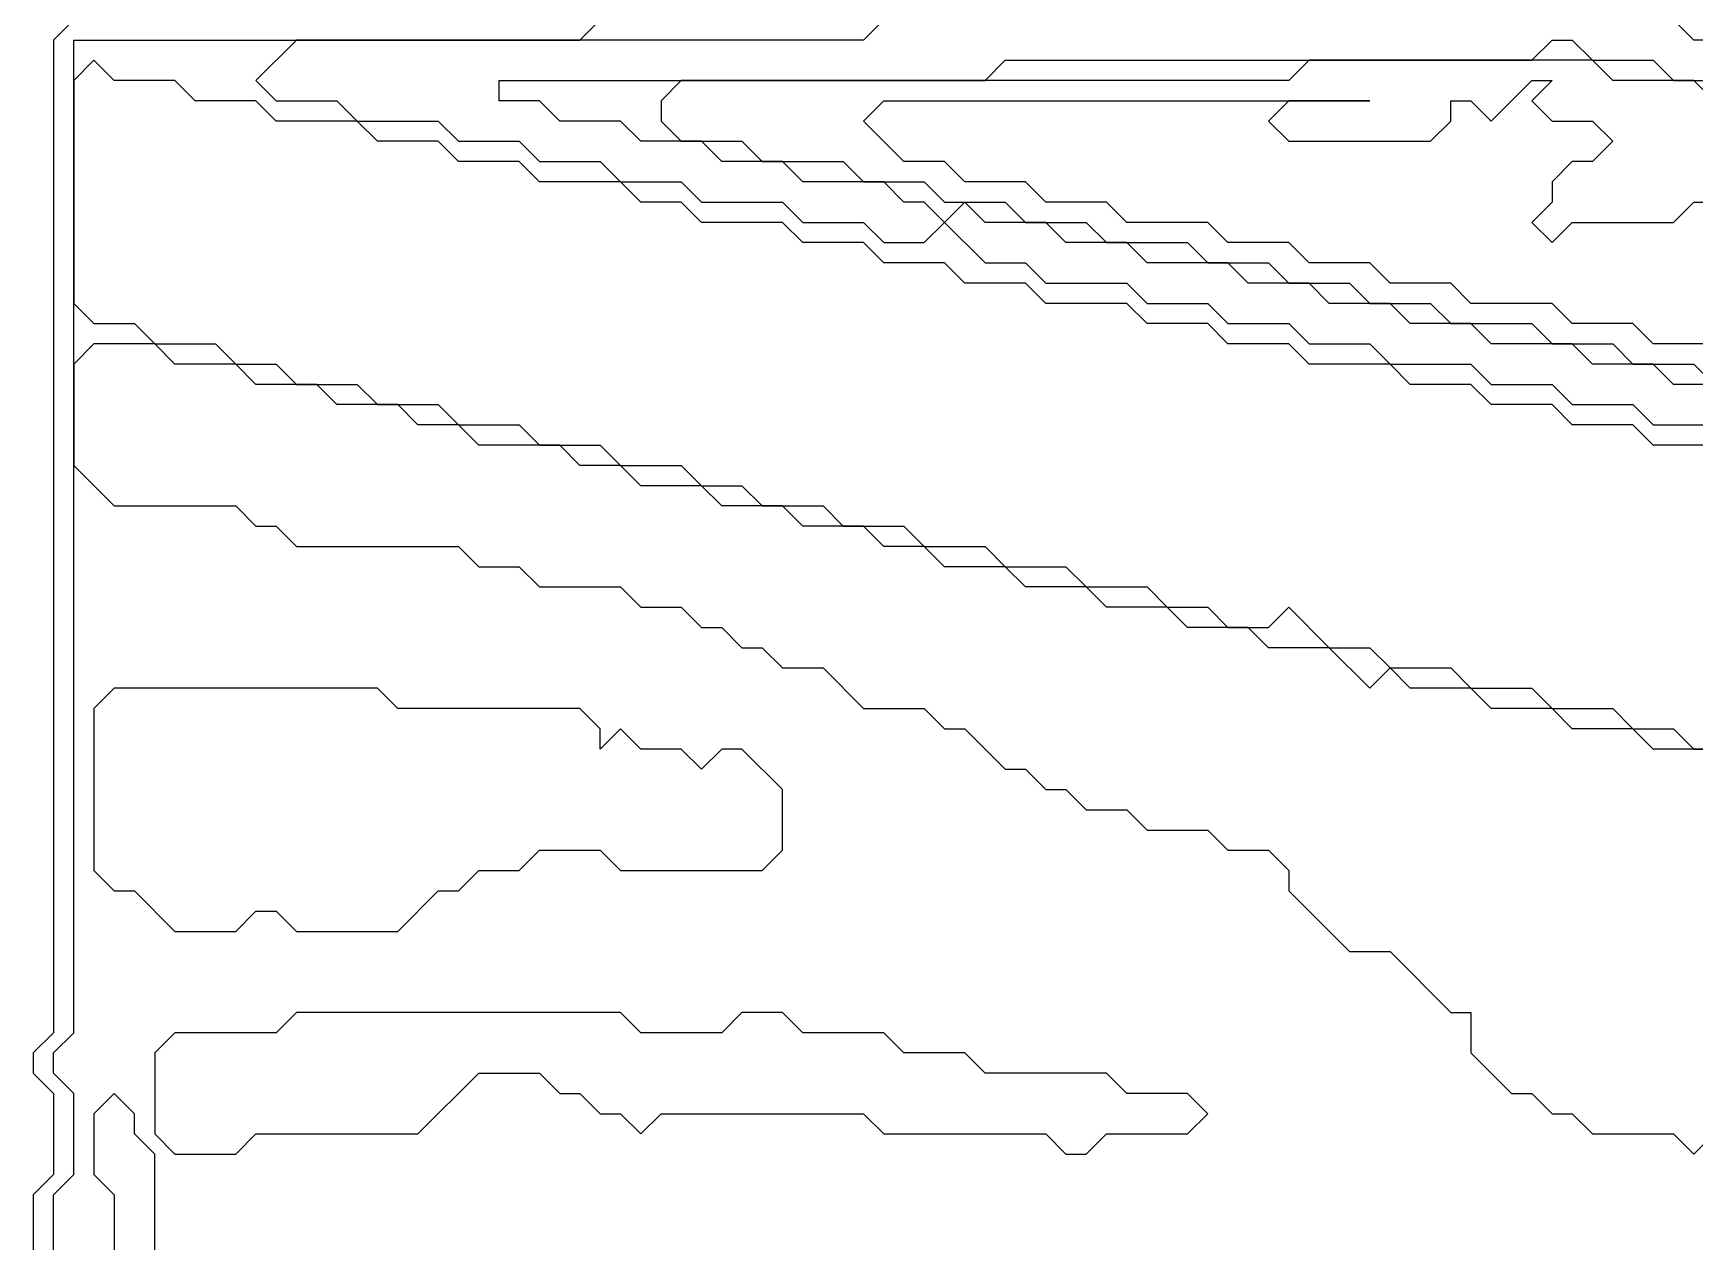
# Model space of a CAD drawing. Extents: x 1.99 to 8.01, y 0.51 to 9.28.
# Drawn here: x 2.279 to 4.693, y 4.564 to 6.319 of the extents above; entities that cross this region are included whole.
import ezdxf

# ---------------------------------------------------------------- set-up
doc = ezdxf.new("R2010")
doc.units = 0
doc.layers.get('0').update_dxf_attribs({"linetype": 'CONTINUOUS'})

msp = doc.modelspace()

# ---------------------------------------------------------------- linework, layer by layer
for points in [[(2.3382, 6.3382), (2.3088, 6.3088), (2.3088, 4.8676), (2.2794, 4.8382), (2.2794, 4.8088), (2.3088, 4.7794), (2.3088, 4.6618), (2.2794, 4.6324), (2.2794, 4.5441), (2.3088, 4.5147), (2.3088, 2.5735)], [(2.3382, 6.3382), (2.3088, 6.3088), (2.3088, 4.8676), (2.2794, 4.8382), (2.2794, 4.8088), (2.3088, 4.7794), (2.3088, 4.6618), (2.2794, 4.6324), (2.2794, 4.5441), (2.3088, 4.5147), (2.3088, 2.5735)], [(2.3382, 6.3382), (2.3088, 6.3088), (2.3088, 4.8676), (2.2794, 4.8382), (2.2794, 4.8088), (2.3088, 4.7794), (2.3088, 4.6618), (2.2794, 4.6324), (2.2794, 4.5441), (2.3088, 4.5147), (2.3088, 2.5735)], [(2.3382, 6.3382), (2.3088, 6.3088), (2.3088, 4.8676), (2.2794, 4.8382), (2.2794, 4.8088), (2.3088, 4.7794), (2.3088, 4.6618), (2.2794, 4.6324), (2.2794, 4.5441), (2.3088, 4.5147), (2.3088, 2.5735)], [(2.3382, 2.5735), (2.3382, 4.5147), (2.3088, 4.5441), (2.3088, 4.6324), (2.3382, 4.6618), (2.3382, 4.7794), (2.3088, 4.8088), (2.3088, 4.8382), (2.3382, 4.8676), (2.3382, 6.3088), (3.0735, 6.3088), (3.1029, 6.3382)], [(2.3382, 2.5735), (2.3382, 4.5147), (2.3088, 4.5441), (2.3088, 4.6324), (2.3382, 4.6618), (2.3382, 4.7794), (2.3088, 4.8088), (2.3088, 4.8382), (2.3382, 4.8676), (2.3382, 6.3088), (3.0735, 6.3088), (3.1029, 6.3382)], [(2.3382, 2.5735), (2.3382, 4.5147), (2.3088, 4.5441), (2.3088, 4.6324), (2.3382, 4.6618), (2.3382, 4.7794), (2.3088, 4.8088), (2.3088, 4.8382), (2.3382, 4.8676), (2.3382, 6.3088), (3.0735, 6.3088), (3.1029, 6.3382)], [(2.3382, 2.5735), (2.3382, 4.5147), (2.3088, 4.5441), (2.3088, 4.6324), (2.3382, 4.6618), (2.3382, 4.7794), (2.3088, 4.8088), (2.3088, 4.8382), (2.3382, 4.8676), (2.3382, 6.3088), (3.0735, 6.3088), (3.1029, 6.3382)], [(3.5147, 6.3382), (3.4853, 6.3088), (2.6618, 6.3088), (2.6029, 6.25), (2.6324, 6.2206), (2.7206, 6.2206), (2.75, 6.1912), (2.8676, 6.1912), (2.8971, 6.1618), (2.9853, 6.1618), (3.0147, 6.1324), (3.1029, 6.1324), (3.1324, 6.1029), (3.2206, 6.1029), (3.25, 6.0735), (3.3676, 6.0735), (3.3971, 6.0441), (3.4853, 6.0441), (3.5147, 6.0147), (3.5735, 6.0147), (3.6029, 6.0441), (3.5735, 6.0735), (3.5441, 6.0735), (3.5147, 6.1029), (3.3971, 6.1029), (3.3676, 6.1324), (3.2794, 6.1324), (3.25, 6.1618), (3.1618, 6.1618), (3.1324, 6.1912), (3.0441, 6.1912), (3.0147, 6.2206), (2.9559, 6.2206), (2.9559, 6.25), (3.6618, 6.25), (3.6912, 6.2794), (4.4559, 6.2794), (4.4853, 6.3088), (4.5147, 6.3088), (4.5441, 6.2794), (4.6324, 6.2794), (4.6618, 6.25), (4.7794, 6.25)], [(3.5147, 6.3382), (3.4853, 6.3088), (2.6618, 6.3088), (2.6029, 6.25), (2.6324, 6.2206), (2.7206, 6.2206), (2.75, 6.1912), (2.8676, 6.1912), (2.8971, 6.1618), (2.9853, 6.1618), (3.0147, 6.1324), (3.1029, 6.1324), (3.1324, 6.1029), (3.2206, 6.1029), (3.25, 6.0735), (3.3676, 6.0735), (3.3971, 6.0441), (3.4853, 6.0441), (3.5147, 6.0147), (3.5735, 6.0147), (3.6029, 6.0441), (3.5735, 6.0735), (3.5441, 6.0735), (3.5147, 6.1029), (3.3971, 6.1029), (3.3676, 6.1324), (3.2794, 6.1324), (3.25, 6.1618), (3.1618, 6.1618), (3.1324, 6.1912), (3.0441, 6.1912), (3.0147, 6.2206), (2.9559, 6.2206), (2.9559, 6.25), (3.6618, 6.25), (3.6912, 6.2794), (4.4559, 6.2794), (4.4853, 6.3088), (4.5147, 6.3088), (4.5441, 6.2794), (4.6324, 6.2794), (4.6618, 6.25), (4.7794, 6.25)], [(3.5147, 6.3382), (3.4853, 6.3088), (2.6618, 6.3088), (2.6029, 6.25), (2.6324, 6.2206), (2.7206, 6.2206), (2.75, 6.1912), (2.8676, 6.1912), (2.8971, 6.1618), (2.9853, 6.1618), (3.0147, 6.1324), (3.1029, 6.1324), (3.1324, 6.1029), (3.2206, 6.1029), (3.25, 6.0735), (3.3676, 6.0735), (3.3971, 6.0441), (3.4853, 6.0441), (3.5147, 6.0147), (3.5735, 6.0147), (3.6029, 6.0441), (3.5735, 6.0735), (3.5441, 6.0735), (3.5147, 6.1029), (3.3971, 6.1029), (3.3676, 6.1324), (3.2794, 6.1324), (3.25, 6.1618), (3.1618, 6.1618), (3.1324, 6.1912), (3.0441, 6.1912), (3.0147, 6.2206), (2.9559, 6.2206), (2.9559, 6.25), (3.6618, 6.25), (3.6912, 6.2794), (4.4559, 6.2794), (4.4853, 6.3088), (4.5147, 6.3088), (4.5441, 6.2794), (4.6324, 6.2794), (4.6618, 6.25), (4.7794, 6.25)], [(3.5147, 6.3382), (3.4853, 6.3088), (2.6618, 6.3088), (2.6029, 6.25), (2.6324, 6.2206), (2.7206, 6.2206), (2.75, 6.1912), (2.8676, 6.1912), (2.8971, 6.1618), (2.9853, 6.1618), (3.0147, 6.1324), (3.1029, 6.1324), (3.1324, 6.1029), (3.2206, 6.1029), (3.25, 6.0735), (3.3676, 6.0735), (3.3971, 6.0441), (3.4853, 6.0441), (3.5147, 6.0147), (3.5735, 6.0147), (3.6029, 6.0441), (3.5735, 6.0735), (3.5441, 6.0735), (3.5147, 6.1029), (3.3971, 6.1029), (3.3676, 6.1324), (3.2794, 6.1324), (3.25, 6.1618), (3.1618, 6.1618), (3.1324, 6.1912), (3.0441, 6.1912), (3.0147, 6.2206), (2.9559, 6.2206), (2.9559, 6.25), (3.6618, 6.25), (3.6912, 6.2794), (4.4559, 6.2794), (4.4853, 6.3088), (4.5147, 6.3088), (4.5441, 6.2794), (4.6324, 6.2794), (4.6618, 6.25), (4.7794, 6.25)], [(4.8088, 6.3088), (4.6912, 6.3088), (4.6618, 6.3382)], [(4.8088, 6.3088), (4.6912, 6.3088), (4.6618, 6.3382)], [(4.8088, 6.3088), (4.6912, 6.3088), (4.6618, 6.3382)], [(4.8088, 6.3088), (4.6912, 6.3088), (4.6618, 6.3382)], [(4.7206, 5.7206), (4.6324, 5.7206), (4.6029, 5.75), (4.5147, 5.75), (4.4853, 5.7794), (4.3971, 5.7794), (4.3676, 5.8088), (4.2794, 5.8088), (4.25, 5.8382), (4.1324, 5.8382), (4.1029, 5.8676), (4.0147, 5.8676), (3.9853, 5.8971), (3.8971, 5.8971), (3.8676, 5.9265), (3.75, 5.9265), (3.7206, 5.9559), (3.6324, 5.9559), (3.6029, 5.9853), (3.5147, 5.9853), (3.4853, 6.0147), (3.3971, 6.0147), (3.3676, 6.0441), (3.25, 6.0441), (3.2206, 6.0735), (3.1618, 6.0735), (3.1324, 6.1029), (3.0147, 6.1029), (2.9853, 6.1324), (2.8971, 6.1324), (2.8676, 6.1618), (2.7794, 6.1618), (2.75, 6.1912), (2.6324, 6.1912), (2.6029, 6.2206), (2.5147, 6.2206), (2.4853, 6.25), (2.3971, 6.25), (2.3971, 6.25), (2.3676, 6.2794), (2.3382, 6.25), (2.3382, 5.9265), (2.3676, 5.8971), (2.4265, 5.8971), (2.4559, 5.8676), (2.5441, 5.8676), (2.5735, 5.8382), (2.6324, 5.8382), (2.6618, 5.8088), (2.75, 5.8088), (2.7794, 5.7794), (2.8676, 5.7794), (2.8971, 5.75), (2.9853, 5.75), (3.0147, 5.7206), (3.1029, 5.7206), (3.1324, 5.6912), (3.2206, 5.6912), (3.25, 5.6618), (3.3088, 5.6618), (3.3382, 5.6324), (3.4265, 5.6324), (3.4559, 5.6029), (3.5441, 5.6029), (3.5735, 5.5735), (3.6618, 5.5735), (3.6912, 5.5441), (3.7794, 5.5441), (3.8088, 5.5147), (3.8971, 5.5147), (3.9265, 5.4853), (3.9853, 5.4853), (4.0147, 5.4559), (4.0735, 5.4559), (4.1029, 5.4853), (4.1618, 5.4265), (4.2206, 5.4265), (4.25, 5.3971), (4.3382, 5.3971), (4.3676, 5.3676), (4.4559, 5.3676), (4.4853, 5.3382), (4.5735, 5.3382), (4.6029, 5.3088), (4.6618, 5.3088), (4.6912, 5.2794), (4.7794, 5.2794)], [(4.7206, 5.7206), (4.6324, 5.7206), (4.6029, 5.75), (4.5147, 5.75), (4.4853, 5.7794), (4.3971, 5.7794), (4.3676, 5.8088), (4.2794, 5.8088), (4.25, 5.8382), (4.1324, 5.8382), (4.1029, 5.8676), (4.0147, 5.8676), (3.9853, 5.8971), (3.8971, 5.8971), (3.8676, 5.9265), (3.75, 5.9265), (3.7206, 5.9559), (3.6324, 5.9559), (3.6029, 5.9853), (3.5147, 5.9853), (3.4853, 6.0147), (3.3971, 6.0147), (3.3676, 6.0441), (3.25, 6.0441), (3.2206, 6.0735), (3.1618, 6.0735), (3.1324, 6.1029), (3.0147, 6.1029), (2.9853, 6.1324), (2.8971, 6.1324), (2.8676, 6.1618), (2.7794, 6.1618), (2.75, 6.1912), (2.6324, 6.1912), (2.6029, 6.2206), (2.5147, 6.2206), (2.4853, 6.25), (2.3971, 6.25), (2.3971, 6.25), (2.3676, 6.2794), (2.3382, 6.25), (2.3382, 5.9265), (2.3676, 5.8971), (2.4265, 5.8971), (2.4559, 5.8676), (2.5441, 5.8676), (2.5735, 5.8382), (2.6324, 5.8382), (2.6618, 5.8088), (2.75, 5.8088), (2.7794, 5.7794), (2.8676, 5.7794), (2.8971, 5.75), (2.9853, 5.75), (3.0147, 5.7206), (3.1029, 5.7206), (3.1324, 5.6912), (3.2206, 5.6912), (3.25, 5.6618), (3.3088, 5.6618), (3.3382, 5.6324), (3.4265, 5.6324), (3.4559, 5.6029), (3.5441, 5.6029), (3.5735, 5.5735), (3.6618, 5.5735), (3.6912, 5.5441), (3.7794, 5.5441), (3.8088, 5.5147), (3.8971, 5.5147), (3.9265, 5.4853), (3.9853, 5.4853), (4.0147, 5.4559), (4.0735, 5.4559), (4.1029, 5.4853), (4.1618, 5.4265), (4.2206, 5.4265), (4.25, 5.3971), (4.3382, 5.3971), (4.3676, 5.3676), (4.4559, 5.3676), (4.4853, 5.3382), (4.5735, 5.3382), (4.6029, 5.3088), (4.6618, 5.3088), (4.6912, 5.2794), (4.7794, 5.2794)], [(4.7206, 5.7206), (4.6324, 5.7206), (4.6029, 5.75), (4.5147, 5.75), (4.4853, 5.7794), (4.3971, 5.7794), (4.3676, 5.8088), (4.2794, 5.8088), (4.25, 5.8382), (4.1324, 5.8382), (4.1029, 5.8676), (4.0147, 5.8676), (3.9853, 5.8971), (3.8971, 5.8971), (3.8676, 5.9265), (3.75, 5.9265), (3.7206, 5.9559), (3.6324, 5.9559), (3.6029, 5.9853), (3.5147, 5.9853), (3.4853, 6.0147), (3.3971, 6.0147), (3.3676, 6.0441), (3.25, 6.0441), (3.2206, 6.0735), (3.1618, 6.0735), (3.1324, 6.1029), (3.0147, 6.1029), (2.9853, 6.1324), (2.8971, 6.1324), (2.8676, 6.1618), (2.7794, 6.1618), (2.75, 6.1912), (2.6324, 6.1912), (2.6029, 6.2206), (2.5147, 6.2206), (2.4853, 6.25), (2.3971, 6.25), (2.3971, 6.25), (2.3676, 6.2794), (2.3382, 6.25), (2.3382, 5.9265), (2.3676, 5.8971), (2.4265, 5.8971), (2.4559, 5.8676), (2.5441, 5.8676), (2.5735, 5.8382), (2.6324, 5.8382), (2.6618, 5.8088), (2.75, 5.8088), (2.7794, 5.7794), (2.8676, 5.7794), (2.8971, 5.75), (2.9853, 5.75), (3.0147, 5.7206), (3.1029, 5.7206), (3.1324, 5.6912), (3.2206, 5.6912), (3.25, 5.6618), (3.3088, 5.6618), (3.3382, 5.6324), (3.4265, 5.6324), (3.4559, 5.6029), (3.5441, 5.6029), (3.5735, 5.5735), (3.6618, 5.5735), (3.6912, 5.5441), (3.7794, 5.5441), (3.8088, 5.5147), (3.8971, 5.5147), (3.9265, 5.4853), (3.9853, 5.4853), (4.0147, 5.4559), (4.0735, 5.4559), (4.1029, 5.4853), (4.1618, 5.4265), (4.2206, 5.4265), (4.25, 5.3971), (4.3382, 5.3971), (4.3676, 5.3676), (4.4559, 5.3676), (4.4853, 5.3382), (4.5735, 5.3382), (4.6029, 5.3088), (4.6618, 5.3088), (4.6912, 5.2794), (4.7794, 5.2794)], [(4.7206, 5.7206), (4.6324, 5.7206), (4.6029, 5.75), (4.5147, 5.75), (4.4853, 5.7794), (4.3971, 5.7794), (4.3676, 5.8088), (4.2794, 5.8088), (4.25, 5.8382), (4.1324, 5.8382), (4.1029, 5.8676), (4.0147, 5.8676), (3.9853, 5.8971), (3.8971, 5.8971), (3.8676, 5.9265), (3.75, 5.9265), (3.7206, 5.9559), (3.6324, 5.9559), (3.6029, 5.9853), (3.5147, 5.9853), (3.4853, 6.0147), (3.3971, 6.0147), (3.3676, 6.0441), (3.25, 6.0441), (3.2206, 6.0735), (3.1618, 6.0735), (3.1324, 6.1029), (3.0147, 6.1029), (2.9853, 6.1324), (2.8971, 6.1324), (2.8676, 6.1618), (2.7794, 6.1618), (2.75, 6.1912), (2.6324, 6.1912), (2.6029, 6.2206), (2.5147, 6.2206), (2.4853, 6.25), (2.3971, 6.25), (2.3971, 6.25), (2.3676, 6.2794), (2.3382, 6.25), (2.3382, 5.9265), (2.3676, 5.8971), (2.4265, 5.8971), (2.4559, 5.8676), (2.5441, 5.8676), (2.5735, 5.8382), (2.6324, 5.8382), (2.6618, 5.8088), (2.75, 5.8088), (2.7794, 5.7794), (2.8676, 5.7794), (2.8971, 5.75), (2.9853, 5.75), (3.0147, 5.7206), (3.1029, 5.7206), (3.1324, 5.6912), (3.2206, 5.6912), (3.25, 5.6618), (3.3088, 5.6618), (3.3382, 5.6324), (3.4265, 5.6324), (3.4559, 5.6029), (3.5441, 5.6029), (3.5735, 5.5735), (3.6618, 5.5735), (3.6912, 5.5441), (3.7794, 5.5441), (3.8088, 5.5147), (3.8971, 5.5147), (3.9265, 5.4853), (3.9853, 5.4853), (4.0147, 5.4559), (4.0735, 5.4559), (4.1029, 5.4853), (4.1618, 5.4265), (4.2206, 5.4265), (4.25, 5.3971), (4.3382, 5.3971), (4.3676, 5.3676), (4.4559, 5.3676), (4.4853, 5.3382), (4.5735, 5.3382), (4.6029, 5.3088), (4.6618, 5.3088), (4.6912, 5.2794), (4.7794, 5.2794)], [(4.7206, 6.2206), (4.6912, 6.25), (4.5735, 6.25), (4.5735, 6.25), (4.5441, 6.2794), (4.1324, 6.2794), (4.1029, 6.25), (3.2206, 6.25), (3.1912, 6.2206), (3.1912, 6.1912), (3.2206, 6.1618), (3.3088, 6.1618), (3.3382, 6.1324), (3.4559, 6.1324), (3.4853, 6.1029), (3.5735, 6.1029), (3.6029, 6.0735), (3.6912, 6.0735), (3.7206, 6.0441), (3.8088, 6.0441), (3.8382, 6.0147), (3.9559, 6.0147), (3.9853, 5.9853), (4.0735, 5.9853), (4.1029, 5.9559), (4.1912, 5.9559), (4.2206, 5.9265), (4.3088, 5.9265), (4.3382, 5.8971), (4.4559, 5.8971), (4.4853, 5.8676), (4.5735, 5.8676), (4.6029, 5.8382), (4.6912, 5.8382), (4.7206, 5.8088)], [(4.7206, 6.2206), (4.6912, 6.25), (4.5735, 6.25), (4.5735, 6.25), (4.5441, 6.2794), (4.1324, 6.2794), (4.1029, 6.25), (3.2206, 6.25), (3.1912, 6.2206), (3.1912, 6.1912), (3.2206, 6.1618), (3.3088, 6.1618), (3.3382, 6.1324), (3.4559, 6.1324), (3.4853, 6.1029), (3.5735, 6.1029), (3.6029, 6.0735), (3.6912, 6.0735), (3.7206, 6.0441), (3.8088, 6.0441), (3.8382, 6.0147), (3.9559, 6.0147), (3.9853, 5.9853), (4.0735, 5.9853), (4.1029, 5.9559), (4.1912, 5.9559), (4.2206, 5.9265), (4.3088, 5.9265), (4.3382, 5.8971), (4.4559, 5.8971), (4.4853, 5.8676), (4.5735, 5.8676), (4.6029, 5.8382), (4.6912, 5.8382), (4.7206, 5.8088)], [(4.7206, 6.2206), (4.6912, 6.25), (4.5735, 6.25), (4.5735, 6.25), (4.5441, 6.2794), (4.1324, 6.2794), (4.1029, 6.25), (3.2206, 6.25), (3.1912, 6.2206), (3.1912, 6.1912), (3.2206, 6.1618), (3.3088, 6.1618), (3.3382, 6.1324), (3.4559, 6.1324), (3.4853, 6.1029), (3.5735, 6.1029), (3.6029, 6.0735), (3.6912, 6.0735), (3.7206, 6.0441), (3.8088, 6.0441), (3.8382, 6.0147), (3.9559, 6.0147), (3.9853, 5.9853), (4.0735, 5.9853), (4.1029, 5.9559), (4.1912, 5.9559), (4.2206, 5.9265), (4.3088, 5.9265), (4.3382, 5.8971), (4.4559, 5.8971), (4.4853, 5.8676), (4.5735, 5.8676), (4.6029, 5.8382), (4.6912, 5.8382), (4.7206, 5.8088)], [(4.7206, 6.2206), (4.6912, 6.25), (4.5735, 6.25), (4.5735, 6.25), (4.5441, 6.2794), (4.1324, 6.2794), (4.1029, 6.25), (3.2206, 6.25), (3.1912, 6.2206), (3.1912, 6.1912), (3.2206, 6.1618), (3.3088, 6.1618), (3.3382, 6.1324), (3.4559, 6.1324), (3.4853, 6.1029), (3.5735, 6.1029), (3.6029, 6.0735), (3.6912, 6.0735), (3.7206, 6.0441), (3.8088, 6.0441), (3.8382, 6.0147), (3.9559, 6.0147), (3.9853, 5.9853), (4.0735, 5.9853), (4.1029, 5.9559), (4.1912, 5.9559), (4.2206, 5.9265), (4.3088, 5.9265), (4.3382, 5.8971), (4.4559, 5.8971), (4.4853, 5.8676), (4.5735, 5.8676), (4.6029, 5.8382), (4.6912, 5.8382), (4.7206, 5.8088)], [(4.7206, 5.8676), (4.6324, 5.8676), (4.6029, 5.8971), (4.5147, 5.8971), (4.4853, 5.9265), (4.3676, 5.9265), (4.3382, 5.9559), (4.25, 5.9559), (4.2206, 5.9853), (4.1324, 5.9853), (4.1029, 6.0147), (4.0147, 6.0147), (3.9853, 6.0441), (3.8676, 6.0441), (3.8382, 6.0735), (3.75, 6.0735), (3.7206, 6.1029), (3.6324, 6.1029), (3.6029, 6.1324), (3.5441, 6.1324), (3.4853, 6.1912), (3.5147, 6.2206), (4.2206, 6.2206), (4.1029, 6.2206), (4.0735, 6.1912), (4.1029, 6.1618), (4.3088, 6.1618), (4.3382, 6.1912), (4.3382, 6.2206), (4.3676, 6.2206), (4.3971, 6.1912), (4.4559, 6.25), (4.4559, 6.25), (4.4853, 6.25), (4.4559, 6.2206), (4.4853, 6.1912), (4.5441, 6.1912), (4.5735, 6.1618), (4.5441, 6.1324), (4.5147, 6.1324), (4.4853, 6.1029), (4.4853, 6.0735), (4.4559, 6.0441), (4.4853, 6.0147), (4.5147, 6.0441), (4.6618, 6.0441), (4.6912, 6.0735), (4.75, 6.0735)], [(4.7206, 5.8676), (4.6324, 5.8676), (4.6029, 5.8971), (4.5147, 5.8971), (4.4853, 5.9265), (4.3676, 5.9265), (4.3382, 5.9559), (4.25, 5.9559), (4.2206, 5.9853), (4.1324, 5.9853), (4.1029, 6.0147), (4.0147, 6.0147), (3.9853, 6.0441), (3.8676, 6.0441), (3.8382, 6.0735), (3.75, 6.0735), (3.7206, 6.1029), (3.6324, 6.1029), (3.6029, 6.1324), (3.5441, 6.1324), (3.4853, 6.1912), (3.5147, 6.2206), (4.2206, 6.2206), (4.1029, 6.2206), (4.0735, 6.1912), (4.1029, 6.1618), (4.3088, 6.1618), (4.3382, 6.1912), (4.3382, 6.2206), (4.3676, 6.2206), (4.3971, 6.1912), (4.4559, 6.25), (4.4559, 6.25), (4.4853, 6.25), (4.4559, 6.2206), (4.4853, 6.1912), (4.5441, 6.1912), (4.5735, 6.1618), (4.5441, 6.1324), (4.5147, 6.1324), (4.4853, 6.1029), (4.4853, 6.0735), (4.4559, 6.0441), (4.4853, 6.0147), (4.5147, 6.0441), (4.6618, 6.0441), (4.6912, 6.0735), (4.75, 6.0735)], [(4.7206, 5.8676), (4.6324, 5.8676), (4.6029, 5.8971), (4.5147, 5.8971), (4.4853, 5.9265), (4.3676, 5.9265), (4.3382, 5.9559), (4.25, 5.9559), (4.2206, 5.9853), (4.1324, 5.9853), (4.1029, 6.0147), (4.0147, 6.0147), (3.9853, 6.0441), (3.8676, 6.0441), (3.8382, 6.0735), (3.75, 6.0735), (3.7206, 6.1029), (3.6324, 6.1029), (3.6029, 6.1324), (3.5441, 6.1324), (3.4853, 6.1912), (3.5147, 6.2206), (4.1029, 6.2206), (4.0735, 6.1912), (4.1029, 6.1618), (4.3088, 6.1618), (4.3382, 6.1912), (4.3382, 6.2206), (4.3676, 6.2206), (4.3971, 6.1912), (4.4559, 6.25), (4.4559, 6.25), (4.4853, 6.25), (4.4559, 6.2206), (4.4853, 6.1912), (4.5441, 6.1912), (4.5735, 6.1618), (4.5441, 6.1324), (4.5147, 6.1324), (4.4853, 6.1029), (4.4853, 6.0735), (4.4559, 6.0441), (4.4853, 6.0147), (4.5147, 6.0441), (4.6618, 6.0441), (4.6912, 6.0735), (4.75, 6.0735)], [(4.7206, 5.8676), (4.6324, 5.8676), (4.6029, 5.8971), (4.5147, 5.8971), (4.4853, 5.9265), (4.3676, 5.9265), (4.3382, 5.9559), (4.25, 5.9559), (4.2206, 5.9853), (4.1324, 5.9853), (4.1029, 6.0147), (4.0147, 6.0147), (3.9853, 6.0441), (3.8676, 6.0441), (3.8382, 6.0735), (3.75, 6.0735), (3.7206, 6.1029), (3.6324, 6.1029), (3.6029, 6.1324), (3.5441, 6.1324), (3.4853, 6.1912), (3.5147, 6.2206), (4.1029, 6.2206), (4.0735, 6.1912), (4.1029, 6.1618), (4.3088, 6.1618), (4.3382, 6.1912), (4.3382, 6.2206), (4.3676, 6.2206), (4.3971, 6.1912), (4.4559, 6.25), (4.4559, 6.25), (4.4853, 6.25), (4.4559, 6.2206), (4.4853, 6.1912), (4.5441, 6.1912), (4.5735, 6.1618), (4.5441, 6.1324), (4.5147, 6.1324), (4.4853, 6.1029), (4.4853, 6.0735), (4.4559, 6.0441), (4.4853, 6.0147), (4.5147, 6.0441), (4.6618, 6.0441), (4.6912, 6.0735), (4.75, 6.0735)], [(4.75, 5.8088), (4.6618, 5.8088), (4.6324, 5.8382), (4.5441, 5.8382), (4.5147, 5.8676), (4.3971, 5.8676), (4.3676, 5.8971), (4.2794, 5.8971), (4.25, 5.9265), (4.1618, 5.9265), (4.1324, 5.9559), (4.0441, 5.9559), (4.0147, 5.9853), (3.8971, 5.9853), (3.8676, 6.0147), (3.7794, 6.0147), (3.75, 6.0441), (3.6618, 6.0441), (3.6324, 6.0735), (3.6029, 6.0441), (3.6618, 5.9853), (3.7206, 5.9853), (3.75, 5.9559), (3.8676, 5.9559), (3.8971, 5.9265), (3.9853, 5.9265), (4.0147, 5.8971), (4.1029, 5.8971), (4.1324, 5.8676), (4.2206, 5.8676), (4.25, 5.8382), (4.3676, 5.8382), (4.3971, 5.8088), (4.4853, 5.8088), (4.5147, 5.7794), (4.6029, 5.7794), (4.6324, 5.75), (4.7206, 5.75)], [(4.75, 5.8088), (4.6618, 5.8088), (4.6324, 5.8382), (4.5441, 5.8382), (4.5147, 5.8676), (4.3971, 5.8676), (4.3676, 5.8971), (4.2794, 5.8971), (4.25, 5.9265), (4.1618, 5.9265), (4.1324, 5.9559), (4.0441, 5.9559), (4.0147, 5.9853), (3.8971, 5.9853), (3.8676, 6.0147), (3.7794, 6.0147), (3.75, 6.0441), (3.6618, 6.0441), (3.6324, 6.0735), (3.6029, 6.0441), (3.6618, 5.9853), (3.7206, 5.9853), (3.75, 5.9559), (3.8676, 5.9559), (3.8971, 5.9265), (3.9853, 5.9265), (4.0147, 5.8971), (4.1029, 5.8971), (4.1324, 5.8676), (4.2206, 5.8676), (4.25, 5.8382), (4.3676, 5.8382), (4.3971, 5.8088), (4.4853, 5.8088), (4.5147, 5.7794), (4.6029, 5.7794), (4.6324, 5.75), (4.7206, 5.75)], [(4.75, 5.8088), (4.6618, 5.8088), (4.6324, 5.8382), (4.5441, 5.8382), (4.5147, 5.8676), (4.3971, 5.8676), (4.3676, 5.8971), (4.2794, 5.8971), (4.25, 5.9265), (4.1618, 5.9265), (4.1324, 5.9559), (4.0441, 5.9559), (4.0147, 5.9853), (3.8971, 5.9853), (3.8676, 6.0147), (3.7794, 6.0147), (3.75, 6.0441), (3.6618, 6.0441), (3.6324, 6.0735), (3.6029, 6.0441), (3.6618, 5.9853), (3.7206, 5.9853), (3.75, 5.9559), (3.8676, 5.9559), (3.8971, 5.9265), (3.9853, 5.9265), (4.0147, 5.8971), (4.1029, 5.8971), (4.1324, 5.8676), (4.2206, 5.8676), (4.25, 5.8382), (4.3676, 5.8382), (4.3971, 5.8088), (4.4853, 5.8088), (4.5147, 5.7794), (4.6029, 5.7794), (4.6324, 5.75), (4.7206, 5.75)], [(4.75, 5.8088), (4.6618, 5.8088), (4.6324, 5.8382), (4.5441, 5.8382), (4.5147, 5.8676), (4.3971, 5.8676), (4.3676, 5.8971), (4.2794, 5.8971), (4.25, 5.9265), (4.1618, 5.9265), (4.1324, 5.9559), (4.0441, 5.9559), (4.0147, 5.9853), (3.8971, 5.9853), (3.8676, 6.0147), (3.7794, 6.0147), (3.75, 6.0441), (3.6618, 6.0441), (3.6324, 6.0735), (3.6029, 6.0441), (3.6618, 5.9853), (3.7206, 5.9853), (3.75, 5.9559), (3.8676, 5.9559), (3.8971, 5.9265), (3.9853, 5.9265), (4.0147, 5.8971), (4.1029, 5.8971), (4.1324, 5.8676), (4.2206, 5.8676), (4.25, 5.8382), (4.3676, 5.8382), (4.3971, 5.8088), (4.4853, 5.8088), (4.5147, 5.7794), (4.6029, 5.7794), (4.6324, 5.75), (4.7206, 5.75)], [(4.7206, 5.2794), (4.6324, 5.2794), (4.6029, 5.3088), (4.5147, 5.3088), (4.4853, 5.3382), (4.3971, 5.3382), (4.3676, 5.3676), (4.2794, 5.3676), (4.25, 5.3971), (4.2206, 5.3676), (4.1618, 5.4265), (4.0735, 5.4265), (4.0441, 5.4559), (3.9559, 5.4559), (3.9265, 5.4853), (3.8382, 5.4853), (3.8088, 5.5147), (3.7206, 5.5147), (3.6912, 5.5441), (3.6029, 5.5441), (3.5735, 5.5735), (3.5147, 5.5735), (3.4853, 5.6029), (3.3971, 5.6029), (3.3676, 5.6324), (3.2794, 5.6324), (3.25, 5.6618), (3.1618, 5.6618), (3.1324, 5.6912), (3.0735, 5.6912), (3.0441, 5.7206), (2.9265, 5.7206), (2.8971, 5.75), (2.8382, 5.75), (2.8088, 5.7794), (2.7206, 5.7794), (2.6912, 5.8088), (2.6029, 5.8088), (2.5735, 5.8382), (2.4853, 5.8382), (2.4853, 5.8382), (2.4559, 5.8676), (2.3676, 5.8676), (2.3382, 5.8382), (2.3382, 5.6912), (2.3971, 5.6324), (2.5735, 5.6324), (2.6029, 5.6029), (2.6324, 5.6029), (2.6618, 5.5735), (2.8971, 5.5735), (2.9265, 5.5441), (2.9853, 5.5441), (3.0147, 5.5147), (3.1324, 5.5147), (3.1618, 5.4853), (3.2206, 5.4853), (3.25, 5.4559), (3.2794, 5.4559), (3.3088, 5.4265), (3.3382, 5.4265), (3.3676, 5.3971), (3.4265, 5.3971), (3.4853, 5.3382), (3.5735, 5.3382), (3.6029, 5.3088), (3.6324, 5.3088), (3.6912, 5.25), (3.7206, 5.25), (3.75, 5.2206), (3.7794, 5.2206), (3.8088, 5.1912), (3.8676, 5.1912), (3.8971, 5.1618), (3.9853, 5.1618), (4.0147, 5.1324), (4.0735, 5.1324), (4.1029, 5.1029), (4.1029, 5.0735), (4.1912, 4.9853), (4.25, 4.9853), (4.3382, 4.8971), (4.3676, 4.8971), (4.3676, 4.8382), (4.4265, 4.7794), (4.4559, 4.7794), (4.4853, 4.75), (4.5147, 4.75), (4.5441, 4.7206), (4.6618, 4.7206), (4.6912, 4.6912), (4.7206, 4.7206)], [(4.7206, 5.2794), (4.6324, 5.2794), (4.6029, 5.3088), (4.5147, 5.3088), (4.4853, 5.3382), (4.3971, 5.3382), (4.3676, 5.3676), (4.2794, 5.3676), (4.25, 5.3971), (4.2206, 5.3676), (4.1618, 5.4265), (4.0735, 5.4265), (4.0441, 5.4559), (3.9559, 5.4559), (3.9265, 5.4853), (3.8382, 5.4853), (3.8088, 5.5147), (3.7206, 5.5147), (3.6912, 5.5441), (3.6029, 5.5441), (3.5735, 5.5735), (3.5147, 5.5735), (3.4853, 5.6029), (3.3971, 5.6029), (3.3676, 5.6324), (3.2794, 5.6324), (3.25, 5.6618), (3.1618, 5.6618), (3.1324, 5.6912), (3.0735, 5.6912), (3.0441, 5.7206), (2.9265, 5.7206), (2.8971, 5.75), (2.8382, 5.75), (2.8088, 5.7794), (2.7206, 5.7794), (2.6912, 5.8088), (2.6029, 5.8088), (2.5735, 5.8382), (2.4853, 5.8382), (2.4853, 5.8382), (2.4559, 5.8676), (2.3676, 5.8676), (2.3382, 5.8382), (2.3382, 5.6912), (2.3971, 5.6324), (2.5735, 5.6324), (2.6029, 5.6029), (2.6324, 5.6029), (2.6618, 5.5735), (2.8971, 5.5735), (2.9265, 5.5441), (2.9853, 5.5441), (3.0147, 5.5147), (3.1324, 5.5147), (3.1618, 5.4853), (3.2206, 5.4853), (3.25, 5.4559), (3.2794, 5.4559), (3.3088, 5.4265), (3.3382, 5.4265), (3.3676, 5.3971), (3.4265, 5.3971), (3.4853, 5.3382), (3.5735, 5.3382), (3.6029, 5.3088), (3.6324, 5.3088), (3.6912, 5.25), (3.7206, 5.25), (3.75, 5.2206), (3.7794, 5.2206), (3.8088, 5.1912), (3.8676, 5.1912), (3.8971, 5.1618), (3.9853, 5.1618), (4.0147, 5.1324), (4.0735, 5.1324), (4.1029, 5.1029), (4.1029, 5.0735), (4.1912, 4.9853), (4.25, 4.9853), (4.3382, 4.8971), (4.3676, 4.8971), (4.3676, 4.8382), (4.4265, 4.7794), (4.4559, 4.7794), (4.4853, 4.75), (4.5147, 4.75), (4.5441, 4.7206), (4.6618, 4.7206), (4.6912, 4.6912), (4.7206, 4.7206)], [(4.7206, 5.2794), (4.6324, 5.2794), (4.6029, 5.3088), (4.5147, 5.3088), (4.4853, 5.3382), (4.3971, 5.3382), (4.3676, 5.3676), (4.2794, 5.3676), (4.25, 5.3971), (4.2206, 5.3676), (4.1618, 5.4265), (4.0735, 5.4265), (4.0441, 5.4559), (3.9559, 5.4559), (3.9265, 5.4853), (3.8382, 5.4853), (3.8088, 5.5147), (3.7206, 5.5147), (3.6912, 5.5441), (3.6029, 5.5441), (3.5735, 5.5735), (3.5147, 5.5735), (3.4853, 5.6029), (3.3971, 5.6029), (3.3676, 5.6324), (3.2794, 5.6324), (3.25, 5.6618), (3.1618, 5.6618), (3.1324, 5.6912), (3.0735, 5.6912), (3.0441, 5.7206), (2.9265, 5.7206), (2.8971, 5.75), (2.8382, 5.75), (2.8088, 5.7794), (2.7206, 5.7794), (2.6912, 5.8088), (2.6029, 5.8088), (2.5735, 5.8382), (2.4853, 5.8382), (2.4853, 5.8382), (2.4559, 5.8676), (2.3676, 5.8676), (2.3382, 5.8382), (2.3382, 5.6912), (2.3971, 5.6324), (2.5735, 5.6324), (2.6029, 5.6029), (2.6324, 5.6029), (2.6618, 5.5735), (2.8971, 5.5735), (2.9265, 5.5441), (2.9853, 5.5441), (3.0147, 5.5147), (3.1324, 5.5147), (3.1618, 5.4853), (3.2206, 5.4853), (3.25, 5.4559), (3.2794, 5.4559), (3.3088, 5.4265), (3.3382, 5.4265), (3.3676, 5.3971), (3.4265, 5.3971), (3.4853, 5.3382), (3.5735, 5.3382), (3.6029, 5.3088), (3.6324, 5.3088), (3.6912, 5.25), (3.7206, 5.25), (3.75, 5.2206), (3.7794, 5.2206), (3.8088, 5.1912), (3.8676, 5.1912), (3.8971, 5.1618), (3.9853, 5.1618), (4.0147, 5.1324), (4.0735, 5.1324), (4.1029, 5.1029), (4.1029, 5.0735), (4.1912, 4.9853), (4.25, 4.9853), (4.3382, 4.8971), (4.3676, 4.8971), (4.3676, 4.8382), (4.4265, 4.7794), (4.4559, 4.7794), (4.4853, 4.75), (4.5147, 4.75), (4.5441, 4.7206), (4.6618, 4.7206), (4.6912, 4.6912), (4.7206, 4.7206)], [(4.7206, 5.2794), (4.6324, 5.2794), (4.6029, 5.3088), (4.5147, 5.3088), (4.4853, 5.3382), (4.3971, 5.3382), (4.3676, 5.3676), (4.2794, 5.3676), (4.25, 5.3971), (4.2206, 5.3676), (4.1618, 5.4265), (4.0735, 5.4265), (4.0441, 5.4559), (3.9559, 5.4559), (3.9265, 5.4853), (3.8382, 5.4853), (3.8088, 5.5147), (3.7206, 5.5147), (3.6912, 5.5441), (3.6029, 5.5441), (3.5735, 5.5735), (3.5147, 5.5735), (3.4853, 5.6029), (3.3971, 5.6029), (3.3676, 5.6324), (3.2794, 5.6324), (3.25, 5.6618), (3.1618, 5.6618), (3.1324, 5.6912), (3.0735, 5.6912), (3.0441, 5.7206), (2.9265, 5.7206), (2.8971, 5.75), (2.8382, 5.75), (2.8088, 5.7794), (2.7206, 5.7794), (2.6912, 5.8088), (2.6029, 5.8088), (2.5735, 5.8382), (2.4853, 5.8382), (2.4853, 5.8382), (2.4559, 5.8676), (2.3676, 5.8676), (2.3382, 5.8382), (2.3382, 5.6912), (2.3971, 5.6324), (2.5735, 5.6324), (2.6029, 5.6029), (2.6324, 5.6029), (2.6618, 5.5735), (2.8971, 5.5735), (2.9265, 5.5441), (2.9853, 5.5441), (3.0147, 5.5147), (3.1324, 5.5147), (3.1618, 5.4853), (3.2206, 5.4853), (3.25, 5.4559), (3.2794, 5.4559), (3.3088, 5.4265), (3.3382, 5.4265), (3.3676, 5.3971), (3.4265, 5.3971), (3.4853, 5.3382), (3.5735, 5.3382), (3.6029, 5.3088), (3.6324, 5.3088), (3.6912, 5.25), (3.7206, 5.25), (3.75, 5.2206), (3.7794, 5.2206), (3.8088, 5.1912), (3.8676, 5.1912), (3.8971, 5.1618), (3.9853, 5.1618), (4.0147, 5.1324), (4.0735, 5.1324), (4.1029, 5.1029), (4.1029, 5.0735), (4.1912, 4.9853), (4.25, 4.9853), (4.3382, 4.8971), (4.3676, 4.8971), (4.3676, 4.8382), (4.4265, 4.7794), (4.4559, 4.7794), (4.4853, 4.75), (4.5147, 4.75), (4.5441, 4.7206), (4.6618, 4.7206), (4.6912, 4.6912), (4.7206, 4.7206)]]:
    msp.add_lwpolyline(points)
for points in [[(2.8088, 5.3382), (2.7794, 5.3676), (2.3971, 5.3676), (2.3676, 5.3382), (2.3676, 5.1029), (2.3971, 5.0735), (2.4265, 5.0735), (2.4853, 5.0147), (2.5735, 5.0147), (2.6029, 5.0441), (2.6324, 5.0441), (2.6618, 5.0147), (2.8088, 5.0147), (2.8676, 5.0735), (2.8971, 5.0735), (2.9265, 5.1029), (2.9853, 5.1029), (3.0147, 5.1324), (3.1029, 5.1324), (3.1324, 5.1029), (3.3382, 5.1029), (3.3676, 5.1324), (3.3676, 5.2206), (3.3088, 5.2794), (3.2794, 5.2794), (3.25, 5.25), (3.2206, 5.2794), (3.1618, 5.2794), (3.1324, 5.3088), (3.1029, 5.2794), (3.1029, 5.3088), (3.0735, 5.3382), (2.8088, 5.3382)], [(2.8088, 5.3382), (2.7794, 5.3676), (2.3971, 5.3676), (2.3676, 5.3382), (2.3676, 5.1029), (2.3971, 5.0735), (2.4265, 5.0735), (2.4853, 5.0147), (2.5735, 5.0147), (2.6029, 5.0441), (2.6324, 5.0441), (2.6618, 5.0147), (2.8088, 5.0147), (2.8676, 5.0735), (2.8971, 5.0735), (2.9265, 5.1029), (2.9853, 5.1029), (3.0147, 5.1324), (3.1029, 5.1324), (3.1324, 5.1029), (3.3382, 5.1029), (3.3676, 5.1324), (3.3676, 5.2206), (3.3088, 5.2794), (3.2794, 5.2794), (3.25, 5.25), (3.2206, 5.2794), (3.1618, 5.2794), (3.1324, 5.3088), (3.1029, 5.2794), (3.1029, 5.3088), (3.0735, 5.3382), (2.8088, 5.3382)], [(2.8088, 5.3382), (2.7794, 5.3676), (2.3971, 5.3676), (2.3676, 5.3382), (2.3676, 5.1029), (2.3971, 5.0735), (2.4265, 5.0735), (2.4853, 5.0147), (2.5735, 5.0147), (2.6029, 5.0441), (2.6324, 5.0441), (2.6618, 5.0147), (2.8088, 5.0147), (2.8676, 5.0735), (2.8971, 5.0735), (2.9265, 5.1029), (2.9853, 5.1029), (3.0147, 5.1324), (3.1029, 5.1324), (3.1324, 5.1029), (3.3382, 5.1029), (3.3676, 5.1324), (3.3676, 5.2206), (3.3088, 5.2794), (3.2794, 5.2794), (3.25, 5.25), (3.2206, 5.2794), (3.1618, 5.2794), (3.1324, 5.3088), (3.1029, 5.2794), (3.1029, 5.3088), (3.0735, 5.3382), (2.8088, 5.3382)], [(2.8088, 5.3382), (2.7794, 5.3676), (2.3971, 5.3676), (2.3676, 5.3382), (2.3676, 5.1029), (2.3971, 5.0735), (2.4265, 5.0735), (2.4853, 5.0147), (2.5735, 5.0147), (2.6029, 5.0441), (2.6324, 5.0441), (2.6618, 5.0147), (2.8088, 5.0147), (2.8676, 5.0735), (2.8971, 5.0735), (2.9265, 5.1029), (2.9853, 5.1029), (3.0147, 5.1324), (3.1029, 5.1324), (3.1324, 5.1029), (3.3382, 5.1029), (3.3676, 5.1324), (3.3676, 5.2206), (3.3088, 5.2794), (3.2794, 5.2794), (3.25, 5.25), (3.2206, 5.2794), (3.1618, 5.2794), (3.1324, 5.3088), (3.1029, 5.2794), (3.1029, 5.3088), (3.0735, 5.3382), (2.8088, 5.3382)], [(3.1618, 4.8676), (3.1324, 4.8971), (2.6618, 4.8971), (2.6324, 4.8676), (2.4853, 4.8676), (2.4559, 4.8382), (2.4559, 4.7206), (2.4853, 4.6912), (2.5735, 4.6912), (2.6029, 4.7206), (2.8382, 4.7206), (2.9265, 4.8088), (3.0147, 4.8088), (3.0441, 4.7794), (3.0735, 4.7794), (3.1029, 4.75), (3.1324, 4.75), (3.1618, 4.7206), (3.1912, 4.75), (3.4853, 4.75), (3.5147, 4.7206), (3.75, 4.7206), (3.7794, 4.6912), (3.8088, 4.6912), (3.8382, 4.7206), (3.9559, 4.7206), (3.9853, 4.75), (3.9559, 4.7794), (3.8676, 4.7794), (3.8382, 4.8088), (3.6618, 4.8088), (3.6324, 4.8382), (3.5441, 4.8382), (3.5147, 4.8676), (3.3971, 4.8676), (3.3676, 4.8971), (3.3088, 4.8971), (3.2794, 4.8676), (3.1618, 4.8676)], [(3.1618, 4.8676), (3.1324, 4.8971), (2.6618, 4.8971), (2.6324, 4.8676), (2.4853, 4.8676), (2.4559, 4.8382), (2.4559, 4.7206), (2.4853, 4.6912), (2.5735, 4.6912), (2.6029, 4.7206), (2.8382, 4.7206), (2.9265, 4.8088), (3.0147, 4.8088), (3.0441, 4.7794), (3.0735, 4.7794), (3.1029, 4.75), (3.1324, 4.75), (3.1618, 4.7206), (3.1912, 4.75), (3.4853, 4.75), (3.5147, 4.7206), (3.75, 4.7206), (3.7794, 4.6912), (3.8088, 4.6912), (3.8382, 4.7206), (3.9559, 4.7206), (3.9853, 4.75), (3.9559, 4.7794), (3.8676, 4.7794), (3.8382, 4.8088), (3.6618, 4.8088), (3.6324, 4.8382), (3.5441, 4.8382), (3.5147, 4.8676), (3.3971, 4.8676), (3.3676, 4.8971), (3.3088, 4.8971), (3.2794, 4.8676), (3.1618, 4.8676)], [(3.1618, 4.8676), (3.1324, 4.8971), (2.6618, 4.8971), (2.6324, 4.8676), (2.4853, 4.8676), (2.4559, 4.8382), (2.4559, 4.7206), (2.4853, 4.6912), (2.5735, 4.6912), (2.6029, 4.7206), (2.8382, 4.7206), (2.9265, 4.8088), (3.0147, 4.8088), (3.0441, 4.7794), (3.0735, 4.7794), (3.1029, 4.75), (3.1324, 4.75), (3.1618, 4.7206), (3.1912, 4.75), (3.4853, 4.75), (3.5147, 4.7206), (3.75, 4.7206), (3.7794, 4.6912), (3.8088, 4.6912), (3.8382, 4.7206), (3.9559, 4.7206), (3.9853, 4.75), (3.9559, 4.7794), (3.8676, 4.7794), (3.8382, 4.8088), (3.6618, 4.8088), (3.6324, 4.8382), (3.5441, 4.8382), (3.5147, 4.8676), (3.3971, 4.8676), (3.3676, 4.8971), (3.3088, 4.8971), (3.2794, 4.8676), (3.1618, 4.8676)], [(3.1618, 4.8676), (3.1324, 4.8971), (2.6618, 4.8971), (2.6324, 4.8676), (2.4853, 4.8676), (2.4559, 4.8382), (2.4559, 4.7206), (2.4853, 4.6912), (2.5735, 4.6912), (2.6029, 4.7206), (2.8382, 4.7206), (2.9265, 4.8088), (3.0147, 4.8088), (3.0441, 4.7794), (3.0735, 4.7794), (3.1029, 4.75), (3.1324, 4.75), (3.1618, 4.7206), (3.1912, 4.75), (3.4853, 4.75), (3.5147, 4.7206), (3.75, 4.7206), (3.7794, 4.6912), (3.8088, 4.6912), (3.8382, 4.7206), (3.9559, 4.7206), (3.9853, 4.75), (3.9559, 4.7794), (3.8676, 4.7794), (3.8382, 4.8088), (3.6618, 4.8088), (3.6324, 4.8382), (3.5441, 4.8382), (3.5147, 4.8676), (3.3971, 4.8676), (3.3676, 4.8971), (3.3088, 4.8971), (3.2794, 4.8676), (3.1618, 4.8676)], [(2.4265, 4.75), (2.3971, 4.7794), (2.3676, 4.75), (2.3676, 4.6618), (2.3971, 4.6324), (2.3971, 4.5441), (2.3676, 4.5147), (2.3971, 4.4853), (2.3676, 4.4559), (2.3676, 3.25), (2.3971, 3.2206), (2.4265, 3.25), (2.4265, 3.9853), (2.4559, 4.0147), (2.4559, 4.6912), (2.4265, 4.7206), (2.4265, 4.75)], [(2.4265, 4.75), (2.3971, 4.7794), (2.3676, 4.75), (2.3676, 4.6618), (2.3971, 4.6324), (2.3971, 4.5441), (2.3676, 4.5147), (2.3971, 4.4853), (2.3676, 4.4559), (2.3676, 3.25), (2.3971, 3.2206), (2.4265, 3.25), (2.4265, 3.9853), (2.4559, 4.0147), (2.4559, 4.6912), (2.4265, 4.7206), (2.4265, 4.75)], [(2.4265, 4.75), (2.3971, 4.7794), (2.3676, 4.75), (2.3676, 4.6618), (2.3971, 4.6324), (2.3971, 4.5441), (2.3676, 4.5147), (2.3971, 4.4853), (2.3676, 4.4559), (2.3676, 3.25), (2.3971, 3.2206), (2.4265, 3.25), (2.4265, 3.9853), (2.4559, 4.0147), (2.4559, 4.6912), (2.4265, 4.7206), (2.4265, 4.75)], [(2.4265, 4.75), (2.3971, 4.7794), (2.3676, 4.75), (2.3676, 4.6618), (2.3971, 4.6324), (2.3971, 4.5441), (2.3676, 4.5147), (2.3971, 4.4853), (2.3676, 4.4559), (2.3676, 3.25), (2.3971, 3.2206), (2.4265, 3.25), (2.4265, 3.9853), (2.4559, 4.0147), (2.4559, 4.6912), (2.4265, 4.7206), (2.4265, 4.75)]]:
    msp.add_lwpolyline(points, close=True)

doc.saveas('drawing.dxf')
